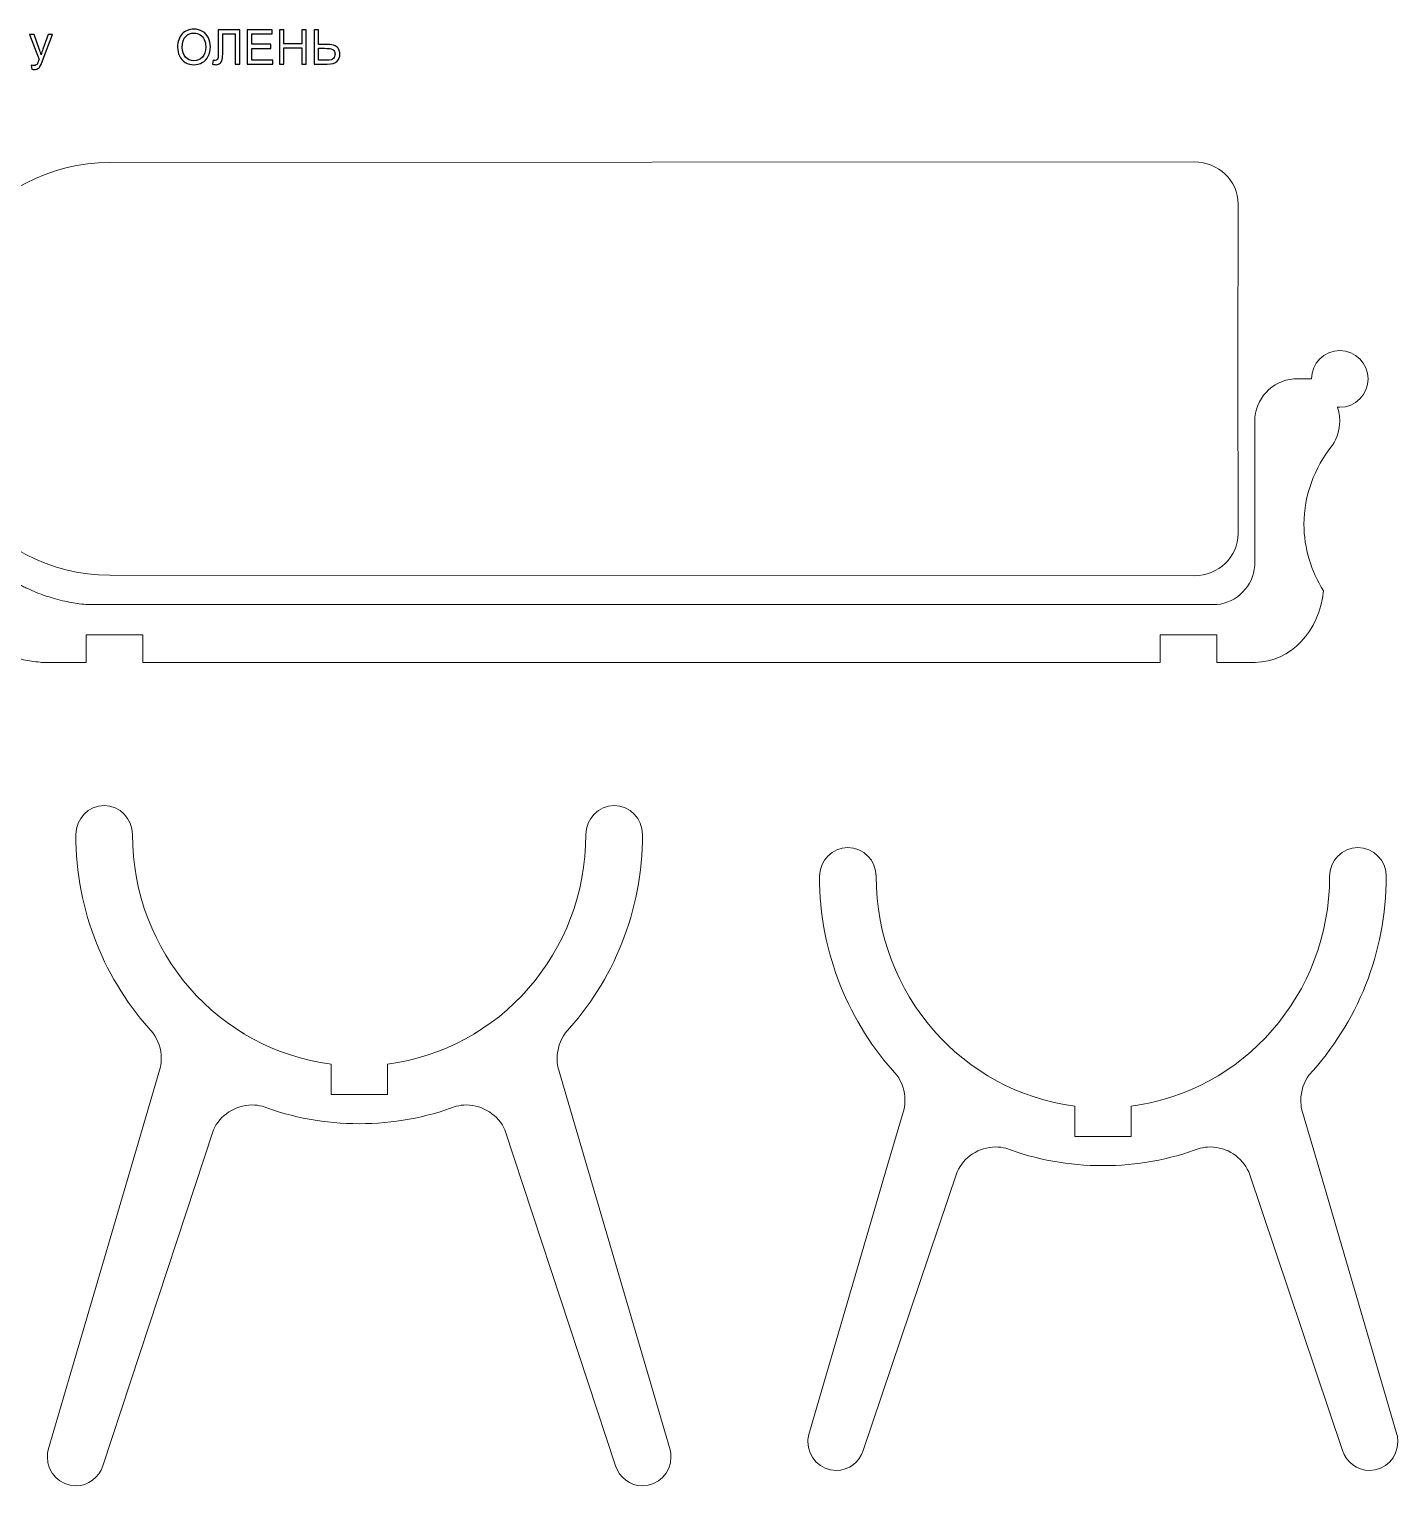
# Model space of a CAD drawing. Header units: centimetres. Extents: x -34 to 236, y -37 to 15.
# Drawn here: x 92.4 to 116.56, y -12.68 to 13.02 of the extents above; entities that cross this region are included whole.
import ezdxf

# ---------------------------------------------------------------- set-up
doc = ezdxf.new("R2010")
doc.units = ezdxf.units.CM
doc.header["$MEASUREMENT"] = 0
doc.layers.add('layer 1', color=7, linetype='Continuous')

msp = doc.modelspace()

# ---------------------------------------------------------------- linework, layer by layer
at = {"layer": 'layer 1', "color": 232}
for points, knots in [([(92.45087, 12.31845), (92.45087, 12.31845), (92.44255, 12.3883), (92.44255, 12.3883), (92.44255, 12.3883), (92.45892, 12.38392), (92.47303, 12.38167), (92.48516, 12.38167), (92.48516, 12.38167), (92.50167, 12.38167), (92.51494, 12.38449), (92.52482, 12.38999), (92.52482, 12.38999), (92.53483, 12.3955), (92.54288, 12.40312), (92.54923, 12.41313), (92.54923, 12.41313), (92.55403, 12.42047), (92.56151, 12.43896), (92.57195, 12.46845), (92.57195, 12.46845), (92.57336, 12.47268), (92.57562, 12.47861), (92.57858, 12.48665), (92.57858, 12.48665), (92.57858, 12.48665), (92.41207, 12.9265), (92.41207, 12.9265), (92.41207, 12.9265), (92.41207, 12.9265), (92.49222, 12.9265), (92.49222, 12.9265), (92.49222, 12.9265), (92.49222, 12.9265), (92.58366, 12.67236), (92.58366, 12.67236), (92.58366, 12.67236), (92.59537, 12.64004), (92.6061, 12.60617), (92.61541, 12.57061), (92.61541, 12.57061), (92.62402, 12.60476), (92.63418, 12.63807), (92.64603, 12.67066), (92.64603, 12.67066), (92.64603, 12.67066), (92.73987, 12.9265), (92.73987, 12.9265), (92.73987, 12.9265), (92.73987, 12.9265), (92.81424, 12.9265), (92.81424, 12.9265), (92.81424, 12.9265), (92.81424, 12.9265), (92.6473, 12.48002), (92.6473, 12.48002), (92.6473, 12.48002), (92.62938, 12.43176), (92.61541, 12.3986), (92.60553, 12.3804), (92.60553, 12.3804), (92.59227, 12.35584), (92.57717, 12.33792), (92.56009, 12.32649), (92.56009, 12.32649), (92.54288, 12.31506), (92.52256, 12.30928), (92.49885, 12.30928), (92.49885, 12.30928), (92.48446, 12.30928), (92.46851, 12.31238), (92.45087, 12.31845)], [0, 0, 0, 0, 0.05555556, 0.05555556, 0.05555556, 0.05555556, 0.11111111, 0.11111111, 0.11111111, 0.11111111, 0.16666667, 0.16666667, 0.16666667, 0.16666667, 0.22222222, 0.22222222, 0.22222222, 0.22222222, 0.27777778, 0.27777778, 0.27777778, 0.27777778, 0.33333333, 0.33333333, 0.33333333, 0.33333333, 0.38888889, 0.38888889, 0.38888889, 0.38888889, 0.44444444, 0.44444444, 0.44444444, 0.44444444, 0.5, 0.5, 0.5, 0.5, 0.55555556, 0.55555556, 0.55555556, 0.55555556, 0.61111111, 0.61111111, 0.61111111, 0.61111111, 0.66666667, 0.66666667, 0.66666667, 0.66666667, 0.72222222, 0.72222222, 0.72222222, 0.72222222, 0.77777778, 0.77777778, 0.77777778, 0.77777778, 0.83333333, 0.83333333, 0.83333333, 0.83333333, 0.88888889, 0.88888889, 0.88888889, 0.88888889, 0.94444444, 0.94444444, 0.94444444, 0.94444444, 1, 1, 1, 1]), ([(95.02266, 12.70099), (95.02266, 12.8016), (95.04961, 12.88034), (95.10366, 12.93721), (95.10366, 12.93721), (95.15771, 12.99407), (95.22742, 13.02258), (95.31293, 13.02258), (95.31293, 13.02258), (95.36881, 13.02258), (95.41933, 13.00917), (95.4642, 12.9825), (95.4642, 12.9825), (95.50907, 12.95569), (95.54336, 12.91844), (95.56693, 12.8706), (95.56693, 12.8706), (95.5905, 12.82291), (95.60221, 12.76858), (95.60221, 12.70804), (95.60221, 12.70804), (95.60221, 12.64652), (95.58993, 12.59148), (95.5651, 12.54308), (95.5651, 12.54308), (95.54026, 12.49454), (95.50512, 12.45785), (95.45969, 12.43287), (95.45969, 12.43287), (95.41411, 12.4079), (95.36514, 12.39548), (95.31251, 12.39548), (95.31251, 12.39548), (95.25536, 12.39548), (95.20441, 12.40917), (95.15954, 12.43682), (95.15954, 12.43682), (95.11453, 12.46434), (95.08052, 12.50202), (95.05738, 12.54971), (95.05738, 12.54971), (95.03423, 12.59727), (95.02266, 12.64779), (95.02266, 12.70099)], [0, 0, 0, 0, 0.09090909, 0.09090909, 0.09090909, 0.09090909, 0.18181818, 0.18181818, 0.18181818, 0.18181818, 0.27272727, 0.27272727, 0.27272727, 0.27272727, 0.36363636, 0.36363636, 0.36363636, 0.36363636, 0.45454545, 0.45454545, 0.45454545, 0.45454545, 0.54545455, 0.54545455, 0.54545455, 0.54545455, 0.63636364, 0.63636364, 0.63636364, 0.63636364, 0.72727273, 0.72727273, 0.72727273, 0.72727273, 0.81818182, 0.81818182, 0.81818182, 0.81818182, 0.90909091, 0.90909091, 0.90909091, 0.90909091, 1, 1, 1, 1]), ([(95.10535, 12.69972), (95.10535, 12.62662), (95.12497, 12.56919), (95.1642, 12.52714), (95.1642, 12.52714), (95.20357, 12.48508), (95.25282, 12.46406), (95.31208, 12.46406), (95.31208, 12.46406), (95.37248, 12.46406), (95.42215, 12.48523), (95.4611, 12.5277), (95.4611, 12.5277), (95.50004, 12.57018), (95.51966, 12.63043), (95.51966, 12.70846), (95.51966, 12.70846), (95.51966, 12.75771), (95.51119, 12.80075), (95.49454, 12.83758), (95.49454, 12.83758), (95.47789, 12.87441), (95.45348, 12.90292), (95.42144, 12.92324), (95.42144, 12.92324), (95.38927, 12.94342), (95.35329, 12.95358), (95.31335, 12.95358), (95.31335, 12.95358), (95.25648, 12.95358), (95.20766, 12.9341), (95.16674, 12.89501), (95.16674, 12.89501), (95.12582, 12.85607), (95.10535, 12.79087), (95.10535, 12.69972)], [0, 0, 0, 0, 0.11111111, 0.11111111, 0.11111111, 0.11111111, 0.22222222, 0.22222222, 0.22222222, 0.22222222, 0.33333333, 0.33333333, 0.33333333, 0.33333333, 0.44444444, 0.44444444, 0.44444444, 0.44444444, 0.55555556, 0.55555556, 0.55555556, 0.55555556, 0.66666667, 0.66666667, 0.66666667, 0.66666667, 0.77777778, 0.77777778, 0.77777778, 0.77777778, 0.88888889, 0.88888889, 0.88888889, 0.88888889, 1, 1, 1, 1]), ([(95.74036, 13.01185), (95.74036, 13.01185), (96.11995, 13.01185), (96.11995, 13.01185), (96.11995, 13.01185), (96.11995, 13.01185), (96.11995, 12.40578), (96.11995, 12.40578), (96.11995, 12.40578), (96.11995, 12.40578), (96.03966, 12.40578), (96.03966, 12.40578), (96.03966, 12.40578), (96.03966, 12.40578), (96.03966, 12.94031), (96.03966, 12.94031), (96.03966, 12.94031), (96.03966, 12.94031), (95.82066, 12.94031), (95.82066, 12.94031), (95.82066, 12.94031), (95.82066, 12.94031), (95.82066, 12.62817), (95.82066, 12.62817), (95.82066, 12.62817), (95.82066, 12.56481), (95.81769, 12.51839), (95.81177, 12.48889), (95.81177, 12.48889), (95.80584, 12.4594), (95.79328, 12.4364), (95.77437, 12.42003), (95.77437, 12.42003), (95.75532, 12.40366), (95.73119, 12.39548), (95.70198, 12.39548), (95.70198, 12.39548), (95.68434, 12.39548), (95.66317, 12.39872), (95.63834, 12.40536), (95.63834, 12.40536), (95.63834, 12.40536), (95.65189, 12.47648), (95.65189, 12.47648), (95.65189, 12.47648), (95.66515, 12.47097), (95.67644, 12.46815), (95.68589, 12.46815), (95.68589, 12.46815), (95.7041, 12.46815), (95.71764, 12.47507), (95.72682, 12.48861), (95.72682, 12.48861), (95.73585, 12.5023), (95.74036, 12.53447), (95.74036, 12.58513), (95.74036, 12.58513), (95.74036, 12.58513), (95.74036, 13.01185), (95.74036, 13.01185)], [0, 0, 0, 0, 0.06666667, 0.06666667, 0.06666667, 0.06666667, 0.13333333, 0.13333333, 0.13333333, 0.13333333, 0.2, 0.2, 0.2, 0.2, 0.26666667, 0.26666667, 0.26666667, 0.26666667, 0.33333333, 0.33333333, 0.33333333, 0.33333333, 0.4, 0.4, 0.4, 0.4, 0.46666667, 0.46666667, 0.46666667, 0.46666667, 0.53333333, 0.53333333, 0.53333333, 0.53333333, 0.6, 0.6, 0.6, 0.6, 0.66666667, 0.66666667, 0.66666667, 0.66666667, 0.73333333, 0.73333333, 0.73333333, 0.73333333, 0.8, 0.8, 0.8, 0.8, 0.86666667, 0.86666667, 0.86666667, 0.86666667, 0.93333333, 0.93333333, 0.93333333, 0.93333333, 1, 1, 1, 1]), ([(96.25359, 12.40578), (96.25359, 12.40578), (96.25359, 13.01185), (96.25359, 13.01185), (96.25359, 13.01185), (96.25359, 13.01185), (96.69174, 13.01185), (96.69174, 13.01185), (96.69174, 13.01185), (96.69174, 13.01185), (96.69174, 12.94031), (96.69174, 12.94031), (96.69174, 12.94031), (96.69174, 12.94031), (96.33374, 12.94031), (96.33374, 12.94031), (96.33374, 12.94031), (96.33374, 12.94031), (96.33374, 12.75475), (96.33374, 12.75475), (96.33374, 12.75475), (96.33374, 12.75475), (96.66902, 12.75475), (96.66902, 12.75475), (96.66902, 12.75475), (96.66902, 12.75475), (96.66902, 12.68363), (96.66902, 12.68363), (96.66902, 12.68363), (96.66902, 12.68363), (96.33374, 12.68363), (96.33374, 12.68363), (96.33374, 12.68363), (96.33374, 12.68363), (96.33374, 12.47732), (96.33374, 12.47732), (96.33374, 12.47732), (96.33374, 12.47732), (96.70585, 12.47732), (96.70585, 12.47732), (96.70585, 12.47732), (96.70585, 12.47732), (96.70585, 12.40578), (96.70585, 12.40578), (96.70585, 12.40578), (96.70585, 12.40578), (96.25359, 12.40578), (96.25359, 12.40578)], [0, 0, 0, 0, 0.08333333, 0.08333333, 0.08333333, 0.08333333, 0.16666667, 0.16666667, 0.16666667, 0.16666667, 0.25, 0.25, 0.25, 0.25, 0.33333333, 0.33333333, 0.33333333, 0.33333333, 0.41666667, 0.41666667, 0.41666667, 0.41666667, 0.5, 0.5, 0.5, 0.5, 0.58333333, 0.58333333, 0.58333333, 0.58333333, 0.66666667, 0.66666667, 0.66666667, 0.66666667, 0.75, 0.75, 0.75, 0.75, 0.83333333, 0.83333333, 0.83333333, 0.83333333, 0.91666667, 0.91666667, 0.91666667, 0.91666667, 1, 1, 1, 1]), ([(96.81902, 12.40578), (96.81902, 12.40578), (96.81902, 13.01185), (96.81902, 13.01185), (96.81902, 13.01185), (96.81902, 13.01185), (96.89932, 13.01185), (96.89932, 13.01185), (96.89932, 13.01185), (96.89932, 13.01185), (96.89932, 12.76293), (96.89932, 12.76293), (96.89932, 12.76293), (96.89932, 12.76293), (97.21428, 12.76293), (97.21428, 12.76293), (97.21428, 12.76293), (97.21428, 12.76293), (97.21428, 13.01185), (97.21428, 13.01185), (97.21428, 13.01185), (97.21428, 13.01185), (97.29457, 13.01185), (97.29457, 13.01185), (97.29457, 13.01185), (97.29457, 13.01185), (97.29457, 12.40578), (97.29457, 12.40578), (97.29457, 12.40578), (97.29457, 12.40578), (97.21428, 12.40578), (97.21428, 12.40578), (97.21428, 12.40578), (97.21428, 12.40578), (97.21428, 12.69139), (97.21428, 12.69139), (97.21428, 12.69139), (97.21428, 12.69139), (96.89932, 12.69139), (96.89932, 12.69139), (96.89932, 12.69139), (96.89932, 12.69139), (96.89932, 12.40578), (96.89932, 12.40578), (96.89932, 12.40578), (96.89932, 12.40578), (96.81902, 12.40578), (96.81902, 12.40578)], [0, 0, 0, 0, 0.08333333, 0.08333333, 0.08333333, 0.08333333, 0.16666667, 0.16666667, 0.16666667, 0.16666667, 0.25, 0.25, 0.25, 0.25, 0.33333333, 0.33333333, 0.33333333, 0.33333333, 0.41666667, 0.41666667, 0.41666667, 0.41666667, 0.5, 0.5, 0.5, 0.5, 0.58333333, 0.58333333, 0.58333333, 0.58333333, 0.66666667, 0.66666667, 0.66666667, 0.66666667, 0.75, 0.75, 0.75, 0.75, 0.83333333, 0.83333333, 0.83333333, 0.83333333, 0.91666667, 0.91666667, 0.91666667, 0.91666667, 1, 1, 1, 1]), ([(97.43089, 13.01185), (97.43089, 13.01185), (97.51118, 13.01185), (97.51118, 13.01185), (97.51118, 13.01185), (97.51118, 13.01185), (97.51118, 12.75306), (97.51118, 12.75306), (97.51118, 12.75306), (97.51118, 12.75306), (97.65582, 12.75306), (97.65582, 12.75306), (97.65582, 12.75306), (97.72341, 12.75306), (97.77224, 12.74515), (97.80258, 12.72949), (97.80258, 12.72949), (97.83291, 12.71383), (97.85465, 12.69238), (97.86791, 12.66543), (97.86791, 12.66543), (97.88117, 12.63833), (97.88781, 12.61053), (97.88781, 12.58189), (97.88781, 12.58189), (97.88781, 12.53504), (97.87172, 12.49397), (97.83983, 12.4587), (97.83983, 12.4587), (97.8078, 12.42342), (97.74825, 12.40578), (97.66118, 12.40578), (97.66118, 12.40578), (97.66118, 12.40578), (97.43089, 12.40578), (97.43089, 12.40578), (97.43089, 12.40578), (97.43089, 12.40578), (97.43089, 13.01185), (97.43089, 13.01185)], [0, 0, 0, 0, 0.1, 0.1, 0.1, 0.1, 0.2, 0.2, 0.2, 0.2, 0.3, 0.3, 0.3, 0.3, 0.4, 0.4, 0.4, 0.4, 0.5, 0.5, 0.5, 0.5, 0.6, 0.6, 0.6, 0.6, 0.7, 0.7, 0.7, 0.7, 0.8, 0.8, 0.8, 0.8, 0.9, 0.9, 0.9, 0.9, 1, 1, 1, 1]), ([(97.51118, 12.47394), (97.51118, 12.47394), (97.65794, 12.47394), (97.65794, 12.47394), (97.65794, 12.47394), (97.71748, 12.47394), (97.75629, 12.48452), (97.77435, 12.50569), (97.77435, 12.50569), (97.79227, 12.52671), (97.80131, 12.55211), (97.80131, 12.58189), (97.80131, 12.58189), (97.80131, 12.60616), (97.79481, 12.62676), (97.78169, 12.64369), (97.78169, 12.64369), (97.76857, 12.66063), (97.75121, 12.67163), (97.72948, 12.67657), (97.72948, 12.67657), (97.70761, 12.68151), (97.67078, 12.68405), (97.61857, 12.68405), (97.61857, 12.68405), (97.61857, 12.68405), (97.51118, 12.68405), (97.51118, 12.68405), (97.51118, 12.68405), (97.51118, 12.68405), (97.51118, 12.47394), (97.51118, 12.47394)], [0, 0, 0, 0, 0.125, 0.125, 0.125, 0.125, 0.25, 0.25, 0.25, 0.25, 0.375, 0.375, 0.375, 0.375, 0.5, 0.5, 0.5, 0.5, 0.625, 0.625, 0.625, 0.625, 0.75, 0.75, 0.75, 0.75, 0.875, 0.875, 0.875, 0.875, 1, 1, 1, 1])]:
    msp.add_open_spline(points, degree=3, knots=knots, dxfattribs=at)
at = {"layer": 'layer 1', "color": 235, "lineweight": 5}
msp.add_open_spline([(113.73474, 7.02986), (113.73474, 7.02986), (113.73752, 9.93575), (113.73752, 9.93575), (113.73752, 9.93575), (113.73715, 10.34728), (113.39018, 10.67986), (112.96237, 10.67986), (112.96237, 10.67986), (112.96237, 10.67986), (93.83069, 10.669), (93.83069, 10.669), (93.83069, 10.669), (92.75462, 10.669), (91.80614, 10.14283), (91.25036, 9.34398), (91.25036, 9.34398), (91.25028, 9.34386), (91.2502, 9.34375), (91.25012, 9.34363), (91.25012, 9.34363), (90.75245, 8.78184), (90.01048, 8.42553), (89.18195, 8.42553), (89.18195, 8.42553), (89.18195, 8.42553), (82.03783, 8.41974), (82.03783, 8.41974), (82.03783, 8.41974), (82.03783, 8.41974), (82.03783, 7.02986), (82.03783, 7.02986), (82.03783, 7.02986), (82.03783, 7.02986), (82.03783, 5.63998), (82.03783, 5.63998), (82.03783, 5.63998), (82.03783, 5.63998), (89.18195, 5.63418), (89.18195, 5.63418), (89.18195, 5.63418), (90.01047, 5.63418), (90.75242, 5.27787), (91.25008, 4.71613), (91.25008, 4.71613), (91.25018, 4.71599), (91.25027, 4.71586), (91.25036, 4.71573), (91.25036, 4.71573), (91.80614, 3.91688), (92.75462, 3.39071), (93.83069, 3.39071), (93.83069, 3.39071), (93.83069, 3.39071), (112.96237, 3.37986), (112.96237, 3.37986), (112.96237, 3.37986), (113.39018, 3.37986), (113.73715, 3.71243), (113.73752, 4.12397), (113.73752, 4.12397), (113.73752, 4.12397), (113.73474, 7.02986), (113.73474, 7.02986)], degree=3, knots=[0, 0, 0, 0, 0.0625, 0.0625, 0.0625, 0.0625, 0.125, 0.125, 0.125, 0.125, 0.1875, 0.1875, 0.1875, 0.1875, 0.25, 0.25, 0.25, 0.25, 0.3125, 0.3125, 0.3125, 0.3125, 0.375, 0.375, 0.375, 0.375, 0.4375, 0.4375, 0.4375, 0.4375, 0.5, 0.5, 0.5, 0.5, 0.5625, 0.5625, 0.5625, 0.5625, 0.625, 0.625, 0.625, 0.625, 0.6875, 0.6875, 0.6875, 0.6875, 0.75, 0.75, 0.75, 0.75, 0.8125, 0.8125, 0.8125, 0.8125, 0.875, 0.875, 0.875, 0.875, 0.9375, 0.9375, 0.9375, 0.9375, 1, 1, 1, 1], dxfattribs=at)
at = {"layer": 'layer 1', "color": 250, "lineweight": 5}
for points, knots in [([(82.79001, 5.10347), (82.79001, 5.10347), (88.95207, 5.10347), (88.95207, 5.10347), (88.95207, 5.10347), (88.99064, 5.1016), (89.02922, 5.09975), (89.06918, 5.09844), (89.06918, 5.09844), (89.10914, 5.09712), (89.15049, 5.09634), (89.19239, 5.09461), (89.19239, 5.09461), (89.2343, 5.09289), (89.27676, 5.09023), (89.32303, 5.0861), (89.32303, 5.0861), (89.36931, 5.08195), (89.4194, 5.07632), (89.46167, 5.0708), (89.46167, 5.0708), (89.50395, 5.06525), (89.53842, 5.0598), (89.57168, 5.05394), (89.57168, 5.05394), (89.60494, 5.04807), (89.63699, 5.04179), (89.67561, 5.03324), (89.67561, 5.03324), (89.71424, 5.02467), (89.75943, 5.0138), (89.80674, 5.00104), (89.80674, 5.00104), (89.85406, 4.98827), (89.90349, 4.97362), (89.94985, 4.95857), (89.94985, 4.95857), (89.99622, 4.94356), (90.03952, 4.92816), (90.08191, 4.91194), (90.08191, 4.91194), (90.1243, 4.89572), (90.16578, 4.87862), (90.20713, 4.86037), (90.20713, 4.86037), (90.24849, 4.84215), (90.28971, 4.82274), (90.33205, 4.8014), (90.33205, 4.8014), (90.37439, 4.78005), (90.41786, 4.75679), (90.4578, 4.73419), (90.4578, 4.73419), (90.49775, 4.71158), (90.53419, 4.68963), (90.56874, 4.6678), (90.56874, 4.6678), (90.6033, 4.64597), (90.63598, 4.62421), (90.67058, 4.59995), (90.67058, 4.59995), (90.70519, 4.57565), (90.74171, 4.54884), (90.77891, 4.51994), (90.77891, 4.51994), (90.81611, 4.49103), (90.85397, 4.46002), (90.88769, 4.43116), (90.88769, 4.43116), (90.92141, 4.40231), (90.95099, 4.37557), (90.97803, 4.35013), (90.97803, 4.35013), (91.00508, 4.32472), (91.0296, 4.30063), (91.05533, 4.27419), (91.05533, 4.27419), (91.08106, 4.24774), (91.10799, 4.21899), (91.14053, 4.1792), (91.14053, 4.1792), (91.17307, 4.13941), (91.21121, 4.0886), (91.24253, 4.04822), (91.24253, 4.04822), (91.27386, 4.00784), (91.29838, 3.97793), (91.3245, 3.94735), (91.3245, 3.94735), (91.35063, 3.91675), (91.37837, 3.88554), (91.40339, 3.85826), (91.40339, 3.85826), (91.42841, 3.83098), (91.45072, 3.80764), (91.47637, 3.78183), (91.47637, 3.78183), (91.50203, 3.75605), (91.53105, 3.7278), (91.57626, 3.68712), (91.57626, 3.68712), (91.62147, 3.64647), (91.68289, 3.59339), (91.73221, 3.55268), (91.73221, 3.55268), (91.78154, 3.51198), (91.81879, 3.48363), (91.86375, 3.45157), (91.86375, 3.45157), (91.90872, 3.41948), (91.96142, 3.38365), (92.01466, 3.34975), (92.01466, 3.34975), (92.0679, 3.31586), (92.1217, 3.28387), (92.168, 3.25767), (92.168, 3.25767), (92.2143, 3.23143), (92.25311, 3.21097), (92.30556, 3.18559), (92.30556, 3.18559), (92.35802, 3.16019), (92.42411, 3.12992), (92.48556, 3.10389), (92.48556, 3.10389), (92.54702, 3.07785), (92.60384, 3.05605), (92.65252, 3.03852), (92.65252, 3.03852), (92.7012, 3.02098), (92.74175, 3.00767), (92.79122, 2.993), (92.79122, 2.993), (92.84069, 2.97833), (92.89908, 2.96228), (92.9543, 2.94859), (92.9543, 2.94859), (93.00952, 2.9349), (93.06158, 2.92355), (93.10993, 2.9141), (93.10993, 2.9141), (93.15828, 2.90462), (93.20294, 2.89704), (93.25181, 2.88998), (93.25181, 2.88998), (93.30069, 2.88291), (93.3538, 2.87638), (93.4069, 2.86985), (93.4069, 2.86985), (93.4069, 2.86985), (113.3621, 2.86985), (113.3621, 2.86985), (113.3621, 2.86985), (113.72011, 2.90715), (114.00326, 3.1963), (114.03122, 3.55699), (114.03122, 3.55699), (114.03122, 3.55699), (114.03122, 6.06861), (114.03122, 6.06861), (114.03122, 6.06861), (114.03069, 6.08027), (114.03041, 6.09197), (114.03041, 6.10376), (114.03041, 6.10376), (114.03041, 6.49824), (114.33497, 6.8216), (114.72175, 6.85152), (114.72175, 6.85152), (114.72175, 6.85152), (115.03122, 6.85152), (115.03122, 6.85152), (115.03122, 6.85152), (115.03122, 7.12767), (115.25508, 7.3515), (115.53122, 7.3515), (115.53122, 7.3515), (115.80736, 7.3515), (116.03122, 7.12767), (116.03122, 6.85152), (116.03122, 6.85152), (116.03122, 6.57535), (115.80736, 6.35152), (115.53122, 6.35152), (115.53122, 6.35152), (115.51662, 6.35152), (115.50215, 6.35213), (115.48787, 6.35336), (115.48787, 6.35336), (115.51541, 6.27527), (115.53041, 6.19127), (115.53041, 6.10376), (115.53041, 6.10376), (115.53041, 5.94802), (115.48292, 5.80333), (115.40165, 5.68346), (115.40165, 5.68346), (115.40165, 5.68346), (115.3959, 5.67619), (115.3959, 5.67619), (115.3959, 5.67619), (115.08234, 5.27838), (114.89955, 4.80049), (114.89955, 4.28645), (114.89955, 4.28645), (114.89955, 3.86268), (115.0238, 3.46346), (115.24314, 3.11342), (115.24314, 3.11342), (115.17869, 2.40381), (114.66277, 1.85087), (114.0359, 1.85087), (114.0359, 1.85087), (114.0359, 1.85087), (114.03122, 1.85088), (114.03122, 1.85088), (114.03122, 1.85088), (114.03122, 1.85088), (113.36184, 1.85088), (113.36184, 1.85088), (113.36184, 1.85088), (113.36184, 1.85088), (113.36184, 2.33826), (113.36184, 2.33826), (113.36184, 2.33826), (113.36184, 2.33826), (112.36137, 2.33826), (112.36137, 2.33826), (112.36137, 2.33826), (112.36137, 2.33826), (112.36163, 1.85088), (112.36163, 1.85088), (112.36163, 1.85088), (112.36163, 1.85088), (94.41094, 1.85088), (94.41094, 1.85088), (94.41094, 1.85088), (94.41094, 1.85088), (94.41123, 2.33826), (94.41123, 2.33826), (94.41123, 2.33826), (94.41123, 2.33826), (93.40746, 2.33826), (93.40746, 2.33826), (93.40746, 2.33826), (93.40746, 2.33826), (93.40746, 1.85088), (93.40746, 1.85088), (93.40746, 1.85088), (93.40746, 1.85088), (92.61754, 1.85088), (92.61754, 1.85088), (92.61754, 1.85088), (92.61754, 1.85088), (92.60079, 1.85294), (92.60079, 1.85294), (92.60079, 1.85294), (92.54769, 1.85947), (92.49458, 1.866), (92.4457, 1.87306), (92.4457, 1.87306), (92.39683, 1.8801), (92.35217, 1.88771), (92.30382, 1.89716), (92.30382, 1.89716), (92.25547, 1.90664), (92.20341, 1.91796), (92.14819, 1.93168), (92.14819, 1.93168), (92.09297, 1.94535), (92.03458, 1.96141), (91.98511, 1.97607), (91.98511, 1.97607), (91.93564, 1.99076), (91.89509, 2.00407), (91.84641, 2.02161), (91.84641, 2.02161), (91.79773, 2.03914), (91.74091, 2.06092), (91.67945, 2.08698), (91.67945, 2.08698), (91.618, 2.11299), (91.55191, 2.14328), (91.49945, 2.16867), (91.49945, 2.16867), (91.447, 2.19403), (91.40819, 2.21452), (91.36189, 2.24075), (91.36189, 2.24075), (91.31559, 2.26696), (91.26179, 2.29894), (91.20855, 2.33282), (91.20855, 2.33282), (91.15531, 2.36674), (91.10261, 2.40255), (91.05764, 2.43465), (91.05764, 2.43465), (91.01268, 2.46671), (90.97543, 2.49507), (90.9261, 2.53577), (90.9261, 2.53577), (90.87678, 2.57647), (90.81536, 2.62954), (90.77015, 2.67021), (90.77015, 2.67021), (90.72494, 2.71086), (90.69592, 2.73911), (90.67026, 2.76492), (90.67026, 2.76492), (90.64461, 2.79072), (90.6223, 2.81404), (90.59728, 2.84134), (90.59728, 2.84134), (90.57226, 2.86862), (90.54452, 2.89984), (90.51839, 2.93043), (90.51839, 2.93043), (90.49227, 2.96099), (90.46775, 2.99092), (90.43642, 3.03131), (90.43642, 3.03131), (90.4051, 3.07166), (90.36696, 3.12248), (90.33442, 3.16226), (90.33442, 3.16226), (90.30188, 3.20205), (90.27495, 3.23083), (90.24922, 3.25726), (90.24922, 3.25726), (90.22349, 3.28369), (90.19897, 3.30781), (90.17192, 3.33322), (90.17192, 3.33322), (90.14488, 3.35864), (90.1153, 3.3854), (90.08158, 3.41425), (90.08158, 3.41425), (90.04786, 3.4431), (90.01, 3.47411), (89.9728, 3.50302), (89.9728, 3.50302), (89.9356, 3.53192), (89.89908, 3.55873), (89.86447, 3.58303), (89.86447, 3.58303), (89.82987, 3.60729), (89.79719, 3.62905), (89.76263, 3.65089), (89.76263, 3.65089), (89.72808, 3.67272), (89.69164, 3.69466), (89.65169, 3.71725), (89.65169, 3.71725), (89.61175, 3.73986), (89.56828, 3.76314), (89.52594, 3.78449), (89.52594, 3.78449), (89.4836, 3.80583), (89.44238, 3.82523), (89.40102, 3.84345), (89.40102, 3.84345), (89.35967, 3.86171), (89.31819, 3.87878), (89.2758, 3.89503), (89.2758, 3.89503), (89.23341, 3.91125), (89.19011, 3.92662), (89.14374, 3.94166), (89.14374, 3.94166), (89.09738, 3.95669), (89.04795, 3.97136), (89.00063, 3.98412), (89.00063, 3.98412), (88.95332, 3.99688), (88.90813, 4.00776), (88.8695, 4.0163), (88.8695, 4.0163), (88.83088, 4.02488), (88.79883, 4.03115), (88.76557, 4.03702), (88.76557, 4.03702), (88.73231, 4.04288), (88.69784, 4.04834), (88.65556, 4.05386), (88.65556, 4.05386), (88.61329, 4.05941), (88.5632, 4.06504), (88.51692, 4.06916), (88.51692, 4.06916), (88.47065, 4.07332), (88.42819, 4.07598), (88.38628, 4.07768), (88.38628, 4.07768), (88.34438, 4.07942), (88.30303, 4.0802), (88.26307, 4.0815), (88.26307, 4.0815), (88.22311, 4.08282), (88.18453, 4.08469), (88.14596, 4.08655), (88.14596, 4.08655), (88.14596, 4.08655), (85.37623, 4.08655), (85.37623, 4.08655), (85.37623, 4.08655), (84.8342, 4.08655), (84.31234, 3.99733), (83.82363, 3.83239), (83.82363, 3.83239), (83.36121, 3.61291), (82.84053, 3.48955), (82.28989, 3.48955), (82.28989, 3.48955), (81.76553, 3.48955), (81.26835, 3.60142), (80.82276, 3.80161), (80.82276, 3.80161), (80.55028, 3.88622), (80.26797, 3.96682), (79.98752, 4.03323), (79.98752, 4.03323), (79.67475, 4.1073), (79.36427, 4.16372), (79.06314, 4.20957), (79.06314, 4.20957), (78.76197, 4.25541), (78.47003, 4.29068), (78.20362, 4.32122), (78.20362, 4.32122), (77.9372, 4.35181), (77.69629, 4.37764), (77.44841, 4.43878), (77.44841, 4.43878), (77.20053, 4.49992), (76.94565, 4.59632), (76.73254, 4.69155), (76.73254, 4.69155), (76.51941, 4.78676), (76.34797, 4.88079), (76.20205, 4.99244), (76.20205, 4.99244), (76.05608, 5.10414), (75.93559, 5.23345), (75.8383, 5.36159), (75.8383, 5.36159), (75.741, 5.48973), (75.6669, 5.61668), (75.61827, 5.72952), (75.61827, 5.72952), (75.5696, 5.84237), (75.5464, 5.94113), (75.54178, 6.04691), (75.54178, 6.04691), (75.53715, 6.15273), (75.55102, 6.26557), (75.56494, 6.37843), (75.56494, 6.37843), (75.56494, 6.37843), (75.56514, 6.38006), (75.56514, 6.38006), (75.56514, 6.38006), (75.56514, 6.38006), (75.56601, 6.38121), (75.56601, 6.38121), (75.56601, 6.38121), (75.61249, 6.44271), (75.65897, 6.50416), (75.71939, 6.55307), (75.71939, 6.55307), (75.77984, 6.60199), (75.85423, 6.6383), (75.96582, 6.68582), (75.96582, 6.68582), (76.07743, 6.73331), (76.22617, 6.79203), (76.39124, 6.84092), (76.39124, 6.84092), (76.55631, 6.88981), (76.73763, 6.92895), (76.91433, 6.97225), (76.91433, 6.97225), (77.09101, 7.01555), (77.26304, 7.06305), (77.46066, 7.11334), (77.46066, 7.11334), (77.65826, 7.16366), (77.88141, 7.21675), (78.09763, 7.2782), (78.09763, 7.2782), (78.31383, 7.3397), (78.52305, 7.40955), (78.68581, 7.47243), (78.68581, 7.47243), (78.8485, 7.53529), (78.96475, 7.59121), (79.08798, 7.66803), (79.08798, 7.66803), (79.21119, 7.74489), (79.34133, 7.84268), (79.47615, 7.94467), (79.47615, 7.94467), (79.61099, 8.04666), (79.7505, 8.15287), (79.89466, 8.22689), (79.89466, 8.22689), (80.03877, 8.30097), (80.18756, 8.34288), (80.34568, 8.37081), (80.34568, 8.37081), (80.50375, 8.39876), (80.6711, 8.41274), (80.87336, 8.42112), (80.87336, 8.42112), (81.07559, 8.42949), (81.31273, 8.43231), (81.43129, 8.4337), (81.43129, 8.4337), (81.4987, 8.4345), (81.52779, 8.43481), (81.53991, 8.41312), (81.53991, 8.41312), (81.53991, 8.41312), (81.53991, 5.10347), (81.53991, 5.10347), (81.53991, 5.10347), (81.53991, 5.10347), (81.7894, 5.10347), (81.7894, 5.10347), (81.7894, 5.10347), (81.7894, 5.10347), (81.7894, 4.50124), (81.7894, 4.50124), (81.7894, 4.50124), (81.7894, 4.50124), (82.79001, 4.50124), (82.79001, 4.50124), (82.79001, 4.50124), (82.79001, 4.50124), (82.79001, 4.60346), (82.79001, 4.60346), (82.79001, 4.60346), (82.79001, 4.60346), (82.78956, 5.10347), (82.78956, 5.10347), (82.78956, 5.10347), (82.78956, 5.10347), (82.79001, 5.10347), (82.79001, 5.10347)], [0, 0, 0, 0, 0.00729927, 0.00729927, 0.00729927, 0.00729927, 0.01459854, 0.01459854, 0.01459854, 0.01459854, 0.02189781, 0.02189781, 0.02189781, 0.02189781, 0.02919708, 0.02919708, 0.02919708, 0.02919708, 0.03649635, 0.03649635, 0.03649635, 0.03649635, 0.04379562, 0.04379562, 0.04379562, 0.04379562, 0.05109489, 0.05109489, 0.05109489, 0.05109489, 0.05839416, 0.05839416, 0.05839416, 0.05839416, 0.06569343, 0.06569343, 0.06569343, 0.06569343, 0.0729927, 0.0729927, 0.0729927, 0.0729927, 0.08029197, 0.08029197, 0.08029197, 0.08029197, 0.08759124, 0.08759124, 0.08759124, 0.08759124, 0.09489051, 0.09489051, 0.09489051, 0.09489051, 0.10218978, 0.10218978, 0.10218978, 0.10218978, 0.10948905, 0.10948905, 0.10948905, 0.10948905, 0.11678832, 0.11678832, 0.11678832, 0.11678832, 0.12408759, 0.12408759, 0.12408759, 0.12408759, 0.13138686, 0.13138686, 0.13138686, 0.13138686, 0.13868613, 0.13868613, 0.13868613, 0.13868613, 0.1459854, 0.1459854, 0.1459854, 0.1459854, 0.15328467, 0.15328467, 0.15328467, 0.15328467, 0.16058394, 0.16058394, 0.16058394, 0.16058394, 0.16788321, 0.16788321, 0.16788321, 0.16788321, 0.17518248, 0.17518248, 0.17518248, 0.17518248, 0.18248175, 0.18248175, 0.18248175, 0.18248175, 0.18978102, 0.18978102, 0.18978102, 0.18978102, 0.19708029, 0.19708029, 0.19708029, 0.19708029, 0.20437956, 0.20437956, 0.20437956, 0.20437956, 0.21167883, 0.21167883, 0.21167883, 0.21167883, 0.2189781, 0.2189781, 0.2189781, 0.2189781, 0.22627737, 0.22627737, 0.22627737, 0.22627737, 0.23357664, 0.23357664, 0.23357664, 0.23357664, 0.24087591, 0.24087591, 0.24087591, 0.24087591, 0.24817518, 0.24817518, 0.24817518, 0.24817518, 0.25547445, 0.25547445, 0.25547445, 0.25547445, 0.26277372, 0.26277372, 0.26277372, 0.26277372, 0.27007299, 0.27007299, 0.27007299, 0.27007299, 0.27737226, 0.27737226, 0.27737226, 0.27737226, 0.28467153, 0.28467153, 0.28467153, 0.28467153, 0.2919708, 0.2919708, 0.2919708, 0.2919708, 0.29927007, 0.29927007, 0.29927007, 0.29927007, 0.30656934, 0.30656934, 0.30656934, 0.30656934, 0.31386861, 0.31386861, 0.31386861, 0.31386861, 0.32116788, 0.32116788, 0.32116788, 0.32116788, 0.32846715, 0.32846715, 0.32846715, 0.32846715, 0.33576642, 0.33576642, 0.33576642, 0.33576642, 0.34306569, 0.34306569, 0.34306569, 0.34306569, 0.35036496, 0.35036496, 0.35036496, 0.35036496, 0.35766423, 0.35766423, 0.35766423, 0.35766423, 0.3649635, 0.3649635, 0.3649635, 0.3649635, 0.37226277, 0.37226277, 0.37226277, 0.37226277, 0.37956204, 0.37956204, 0.37956204, 0.37956204, 0.38686131, 0.38686131, 0.38686131, 0.38686131, 0.39416058, 0.39416058, 0.39416058, 0.39416058, 0.40145985, 0.40145985, 0.40145985, 0.40145985, 0.40875912, 0.40875912, 0.40875912, 0.40875912, 0.41605839, 0.41605839, 0.41605839, 0.41605839, 0.42335766, 0.42335766, 0.42335766, 0.42335766, 0.43065693, 0.43065693, 0.43065693, 0.43065693, 0.4379562, 0.4379562, 0.4379562, 0.4379562, 0.44525547, 0.44525547, 0.44525547, 0.44525547, 0.45255474, 0.45255474, 0.45255474, 0.45255474, 0.45985401, 0.45985401, 0.45985401, 0.45985401, 0.46715328, 0.46715328, 0.46715328, 0.46715328, 0.47445255, 0.47445255, 0.47445255, 0.47445255, 0.48175182, 0.48175182, 0.48175182, 0.48175182, 0.48905109, 0.48905109, 0.48905109, 0.48905109, 0.49635036, 0.49635036, 0.49635036, 0.49635036, 0.50364964, 0.50364964, 0.50364964, 0.50364964, 0.51094891, 0.51094891, 0.51094891, 0.51094891, 0.51824818, 0.51824818, 0.51824818, 0.51824818, 0.52554745, 0.52554745, 0.52554745, 0.52554745, 0.53284672, 0.53284672, 0.53284672, 0.53284672, 0.54014599, 0.54014599, 0.54014599, 0.54014599, 0.54744526, 0.54744526, 0.54744526, 0.54744526, 0.55474453, 0.55474453, 0.55474453, 0.55474453, 0.5620438, 0.5620438, 0.5620438, 0.5620438, 0.56934307, 0.56934307, 0.56934307, 0.56934307, 0.57664234, 0.57664234, 0.57664234, 0.57664234, 0.58394161, 0.58394161, 0.58394161, 0.58394161, 0.59124088, 0.59124088, 0.59124088, 0.59124088, 0.59854015, 0.59854015, 0.59854015, 0.59854015, 0.60583942, 0.60583942, 0.60583942, 0.60583942, 0.61313869, 0.61313869, 0.61313869, 0.61313869, 0.62043796, 0.62043796, 0.62043796, 0.62043796, 0.62773723, 0.62773723, 0.62773723, 0.62773723, 0.6350365, 0.6350365, 0.6350365, 0.6350365, 0.64233577, 0.64233577, 0.64233577, 0.64233577, 0.64963504, 0.64963504, 0.64963504, 0.64963504, 0.65693431, 0.65693431, 0.65693431, 0.65693431, 0.66423358, 0.66423358, 0.66423358, 0.66423358, 0.67153285, 0.67153285, 0.67153285, 0.67153285, 0.67883212, 0.67883212, 0.67883212, 0.67883212, 0.68613139, 0.68613139, 0.68613139, 0.68613139, 0.69343066, 0.69343066, 0.69343066, 0.69343066, 0.70072993, 0.70072993, 0.70072993, 0.70072993, 0.7080292, 0.7080292, 0.7080292, 0.7080292, 0.71532847, 0.71532847, 0.71532847, 0.71532847, 0.72262774, 0.72262774, 0.72262774, 0.72262774, 0.72992701, 0.72992701, 0.72992701, 0.72992701, 0.73722628, 0.73722628, 0.73722628, 0.73722628, 0.74452555, 0.74452555, 0.74452555, 0.74452555, 0.75182482, 0.75182482, 0.75182482, 0.75182482, 0.75912409, 0.75912409, 0.75912409, 0.75912409, 0.76642336, 0.76642336, 0.76642336, 0.76642336, 0.77372263, 0.77372263, 0.77372263, 0.77372263, 0.7810219, 0.7810219, 0.7810219, 0.7810219, 0.78832117, 0.78832117, 0.78832117, 0.78832117, 0.79562044, 0.79562044, 0.79562044, 0.79562044, 0.80291971, 0.80291971, 0.80291971, 0.80291971, 0.81021898, 0.81021898, 0.81021898, 0.81021898, 0.81751825, 0.81751825, 0.81751825, 0.81751825, 0.82481752, 0.82481752, 0.82481752, 0.82481752, 0.83211679, 0.83211679, 0.83211679, 0.83211679, 0.83941606, 0.83941606, 0.83941606, 0.83941606, 0.84671533, 0.84671533, 0.84671533, 0.84671533, 0.8540146, 0.8540146, 0.8540146, 0.8540146, 0.86131387, 0.86131387, 0.86131387, 0.86131387, 0.86861314, 0.86861314, 0.86861314, 0.86861314, 0.87591241, 0.87591241, 0.87591241, 0.87591241, 0.88321168, 0.88321168, 0.88321168, 0.88321168, 0.89051095, 0.89051095, 0.89051095, 0.89051095, 0.89781022, 0.89781022, 0.89781022, 0.89781022, 0.90510949, 0.90510949, 0.90510949, 0.90510949, 0.91240876, 0.91240876, 0.91240876, 0.91240876, 0.91970803, 0.91970803, 0.91970803, 0.91970803, 0.9270073, 0.9270073, 0.9270073, 0.9270073, 0.93430657, 0.93430657, 0.93430657, 0.93430657, 0.94160584, 0.94160584, 0.94160584, 0.94160584, 0.94890511, 0.94890511, 0.94890511, 0.94890511, 0.95620438, 0.95620438, 0.95620438, 0.95620438, 0.96350365, 0.96350365, 0.96350365, 0.96350365, 0.97080292, 0.97080292, 0.97080292, 0.97080292, 0.97810219, 0.97810219, 0.97810219, 0.97810219, 0.98540146, 0.98540146, 0.98540146, 0.98540146, 0.99270073, 0.99270073, 0.99270073, 0.99270073, 1, 1, 1, 1]), ([(92.7422, -12.04105), (92.7422, -12.04105), (93.14192, -10.6763), (93.14192, -10.6763), (93.14192, -10.6763), (93.14192, -10.6763), (94.42714, -6.2882), (94.42714, -6.2882), (94.42714, -6.2882), (94.42714, -6.2882), (94.72143, -5.28339), (94.72143, -5.28339), (94.72143, -5.28339), (94.73031, -5.23633), (94.73496, -5.1877), (94.73496, -5.13795), (94.73496, -5.13795), (94.73496, -4.97037), (94.68214, -4.81532), (94.59258, -4.68927), (94.59258, -4.68927), (93.74655, -3.77548), (93.22783, -2.54279), (93.22783, -1.18649), (93.22783, -1.18649), (93.22783, -0.90473), (93.45169, -0.67631), (93.72783, -0.67631), (93.72783, -0.67631), (94.00397, -0.67631), (94.22783, -0.90473), (94.22783, -1.18649), (94.22783, -1.18649), (94.22783, -3.26887), (95.75628, -4.98704), (97.73094, -5.23666), (97.73094, -5.23666), (97.73094, -5.23666), (97.73094, -5.77238), (97.73094, -5.77238), (97.73094, -5.77238), (97.73094, -5.77238), (98.22783, -5.77238), (98.22783, -5.77238), (98.22783, -5.77238), (98.22783, -5.77238), (98.72472, -5.77238), (98.72472, -5.77238), (98.72472, -5.77238), (98.72472, -5.77238), (98.72472, -5.23666), (98.72472, -5.23666), (98.72472, -5.23666), (100.69938, -4.98704), (102.22783, -3.26887), (102.22783, -1.18649), (102.22783, -1.18649), (102.22783, -0.90473), (102.45169, -0.67631), (102.72783, -0.67631), (102.72783, -0.67631), (103.00397, -0.67631), (103.22783, -0.90473), (103.22783, -1.18649), (103.22783, -1.18649), (103.22783, -2.54279), (102.70911, -3.77548), (101.86308, -4.68927), (101.86308, -4.68927), (101.77352, -4.81532), (101.7207, -4.97037), (101.7207, -5.13795), (101.7207, -5.13795), (101.7207, -5.1877), (101.72535, -5.23633), (101.73423, -5.28339), (101.73423, -5.28339), (101.73423, -5.28339), (102.02852, -6.2882), (102.02852, -6.2882), (102.02852, -6.2882), (102.02852, -6.2882), (103.31374, -10.6763), (103.31374, -10.6763), (103.31374, -10.6763), (103.31374, -10.6763), (103.71346, -12.04105), (103.71346, -12.04105), (103.71346, -12.04105), (103.72367, -12.08167), (103.7291, -12.12425), (103.7291, -12.16812), (103.7291, -12.16812), (103.7291, -12.44988), (103.50524, -12.6783), (103.2291, -12.6783), (103.2291, -12.6783), (103.00664, -12.6783), (102.81811, -12.53006), (102.75322, -12.32512), (102.75322, -12.32512), (102.75322, -12.32512), (100.79989, -6.39876), (100.79989, -6.39876), (100.79989, -6.39876), (100.68011, -6.13871), (100.42102, -5.95865), (100.12074, -5.95865), (100.12074, -5.95865), (100.05907, -5.95865), (99.99913, -5.96624), (99.94178, -5.98056), (99.94178, -5.98056), (99.40719, -6.17959), (98.82994, -6.2882), (98.22783, -6.2882), (98.22783, -6.2882), (97.62572, -6.2882), (97.04847, -6.17959), (96.51388, -5.98056), (96.51388, -5.98056), (96.45653, -5.96624), (96.39659, -5.95865), (96.33492, -5.95865), (96.33492, -5.95865), (96.03464, -5.95865), (95.77555, -6.13871), (95.65577, -6.39876), (95.65577, -6.39876), (95.65577, -6.39876), (93.70244, -12.32512), (93.70244, -12.32512), (93.70244, -12.32512), (93.63755, -12.53006), (93.44902, -12.6783), (93.22656, -12.6783), (93.22656, -12.6783), (92.95042, -12.6783), (92.72656, -12.44988), (92.72656, -12.16812), (92.72656, -12.16812), (92.72656, -12.12425), (92.73199, -12.08167), (92.7422, -12.04105)], [0, 0, 0, 0, 0.02777778, 0.02777778, 0.02777778, 0.02777778, 0.05555556, 0.05555556, 0.05555556, 0.05555556, 0.08333333, 0.08333333, 0.08333333, 0.08333333, 0.11111111, 0.11111111, 0.11111111, 0.11111111, 0.13888889, 0.13888889, 0.13888889, 0.13888889, 0.16666667, 0.16666667, 0.16666667, 0.16666667, 0.19444444, 0.19444444, 0.19444444, 0.19444444, 0.22222222, 0.22222222, 0.22222222, 0.22222222, 0.25, 0.25, 0.25, 0.25, 0.27777778, 0.27777778, 0.27777778, 0.27777778, 0.30555556, 0.30555556, 0.30555556, 0.30555556, 0.33333333, 0.33333333, 0.33333333, 0.33333333, 0.36111111, 0.36111111, 0.36111111, 0.36111111, 0.38888889, 0.38888889, 0.38888889, 0.38888889, 0.41666667, 0.41666667, 0.41666667, 0.41666667, 0.44444444, 0.44444444, 0.44444444, 0.44444444, 0.47222222, 0.47222222, 0.47222222, 0.47222222, 0.5, 0.5, 0.5, 0.5, 0.52777778, 0.52777778, 0.52777778, 0.52777778, 0.55555556, 0.55555556, 0.55555556, 0.55555556, 0.58333333, 0.58333333, 0.58333333, 0.58333333, 0.61111111, 0.61111111, 0.61111111, 0.61111111, 0.63888889, 0.63888889, 0.63888889, 0.63888889, 0.66666667, 0.66666667, 0.66666667, 0.66666667, 0.69444444, 0.69444444, 0.69444444, 0.69444444, 0.72222222, 0.72222222, 0.72222222, 0.72222222, 0.75, 0.75, 0.75, 0.75, 0.77777778, 0.77777778, 0.77777778, 0.77777778, 0.80555556, 0.80555556, 0.80555556, 0.80555556, 0.83333333, 0.83333333, 0.83333333, 0.83333333, 0.86111111, 0.86111111, 0.86111111, 0.86111111, 0.88888889, 0.88888889, 0.88888889, 0.88888889, 0.91666667, 0.91666667, 0.91666667, 0.91666667, 0.94444444, 0.94444444, 0.94444444, 0.94444444, 0.97222222, 0.97222222, 0.97222222, 0.97222222, 1, 1, 1, 1]), ([(106.16201, -11.76967), (106.16201, -11.76967), (106.2677, -11.40884), (106.2677, -11.40884), (106.2677, -11.40884), (106.2677, -11.40884), (107.55291, -7.02074), (107.55291, -7.02074), (107.55291, -7.02074), (107.55291, -7.02074), (107.84477, -6.02424), (107.84477, -6.02424), (107.84477, -6.02424), (107.85365, -5.97716), (107.8583, -5.92854), (107.8583, -5.8788), (107.8583, -5.8788), (107.8583, -5.7112), (107.80548, -5.55618), (107.71592, -5.4301), (107.71592, -5.4301), (106.86989, -4.5163), (106.35117, -3.28362), (106.35117, -1.92732), (106.35117, -1.92732), (106.35117, -1.64556), (106.57503, -1.41715), (106.85117, -1.41715), (106.85117, -1.41715), (107.12731, -1.41715), (107.35117, -1.64556), (107.35117, -1.92732), (107.35117, -1.92732), (107.35117, -4.00972), (108.87962, -5.72788), (110.85428, -5.97752), (110.85428, -5.97752), (110.85428, -5.97752), (110.85428, -6.51322), (110.85428, -6.51322), (110.85428, -6.51322), (110.85428, -6.51322), (111.35117, -6.51322), (111.35117, -6.51322), (111.35117, -6.51322), (111.35117, -6.51322), (111.84806, -6.51322), (111.84806, -6.51322), (111.84806, -6.51322), (111.84806, -6.51322), (111.84806, -5.97752), (111.84806, -5.97752), (111.84806, -5.97752), (113.82272, -5.72788), (115.35117, -4.00972), (115.35117, -1.92732), (115.35117, -1.92732), (115.35117, -1.64556), (115.57503, -1.41715), (115.85117, -1.41715), (115.85117, -1.41715), (116.12731, -1.41715), (116.35117, -1.64556), (116.35117, -1.92732), (116.35117, -1.92732), (116.35117, -3.28362), (115.83245, -4.5163), (114.98642, -5.4301), (114.98642, -5.4301), (114.89686, -5.55618), (114.84404, -5.7112), (114.84404, -5.8788), (114.84404, -5.8788), (114.84404, -5.92854), (114.84869, -5.97716), (114.85757, -6.02424), (114.85757, -6.02424), (114.85757, -6.02424), (115.14943, -7.02074), (115.14943, -7.02074), (115.14943, -7.02074), (115.14943, -7.02074), (116.43464, -11.40884), (116.43464, -11.40884), (116.43464, -11.40884), (116.43464, -11.40884), (116.54033, -11.76967), (116.54033, -11.76967), (116.54033, -11.76967), (116.55053, -11.81028), (116.55596, -11.85285), (116.55596, -11.89672), (116.55596, -11.89672), (116.55596, -12.17848), (116.3321, -12.40688), (116.05596, -12.40688), (116.05596, -12.40688), (115.8335, -12.40688), (115.64497, -12.25864), (115.58008, -12.0537), (115.58008, -12.0537), (115.58008, -12.0537), (113.92323, -7.13961), (113.92323, -7.13961), (113.92323, -7.13961), (113.80345, -6.87954), (113.54436, -6.69949), (113.24408, -6.69949), (113.24408, -6.69949), (113.18241, -6.69949), (113.12247, -6.7071), (113.06512, -6.72141), (113.06512, -6.72141), (112.53053, -6.92042), (111.95328, -7.02903), (111.35117, -7.02903), (111.35117, -7.02903), (110.74906, -7.02903), (110.17181, -6.92042), (109.63722, -6.72141), (109.63722, -6.72141), (109.57987, -6.7071), (109.51993, -6.69949), (109.45826, -6.69949), (109.45826, -6.69949), (109.15798, -6.69949), (108.89889, -6.87954), (108.77911, -7.13961), (108.77911, -7.13961), (108.77911, -7.13961), (107.12226, -12.0537), (107.12226, -12.0537), (107.12226, -12.0537), (107.05737, -12.25864), (106.86884, -12.40688), (106.64638, -12.40688), (106.64638, -12.40688), (106.37024, -12.40688), (106.14638, -12.17848), (106.14638, -11.89672), (106.14638, -11.89672), (106.14638, -11.85285), (106.15181, -11.81028), (106.16201, -11.76967)], [0, 0, 0, 0, 0.02777778, 0.02777778, 0.02777778, 0.02777778, 0.05555556, 0.05555556, 0.05555556, 0.05555556, 0.08333333, 0.08333333, 0.08333333, 0.08333333, 0.11111111, 0.11111111, 0.11111111, 0.11111111, 0.13888889, 0.13888889, 0.13888889, 0.13888889, 0.16666667, 0.16666667, 0.16666667, 0.16666667, 0.19444444, 0.19444444, 0.19444444, 0.19444444, 0.22222222, 0.22222222, 0.22222222, 0.22222222, 0.25, 0.25, 0.25, 0.25, 0.27777778, 0.27777778, 0.27777778, 0.27777778, 0.30555556, 0.30555556, 0.30555556, 0.30555556, 0.33333333, 0.33333333, 0.33333333, 0.33333333, 0.36111111, 0.36111111, 0.36111111, 0.36111111, 0.38888889, 0.38888889, 0.38888889, 0.38888889, 0.41666667, 0.41666667, 0.41666667, 0.41666667, 0.44444444, 0.44444444, 0.44444444, 0.44444444, 0.47222222, 0.47222222, 0.47222222, 0.47222222, 0.5, 0.5, 0.5, 0.5, 0.52777778, 0.52777778, 0.52777778, 0.52777778, 0.55555556, 0.55555556, 0.55555556, 0.55555556, 0.58333333, 0.58333333, 0.58333333, 0.58333333, 0.61111111, 0.61111111, 0.61111111, 0.61111111, 0.63888889, 0.63888889, 0.63888889, 0.63888889, 0.66666667, 0.66666667, 0.66666667, 0.66666667, 0.69444444, 0.69444444, 0.69444444, 0.69444444, 0.72222222, 0.72222222, 0.72222222, 0.72222222, 0.75, 0.75, 0.75, 0.75, 0.77777778, 0.77777778, 0.77777778, 0.77777778, 0.80555556, 0.80555556, 0.80555556, 0.80555556, 0.83333333, 0.83333333, 0.83333333, 0.83333333, 0.86111111, 0.86111111, 0.86111111, 0.86111111, 0.88888889, 0.88888889, 0.88888889, 0.88888889, 0.91666667, 0.91666667, 0.91666667, 0.91666667, 0.94444444, 0.94444444, 0.94444444, 0.94444444, 0.97222222, 0.97222222, 0.97222222, 0.97222222, 1, 1, 1, 1]), ([(96.17756, -4.6882), (96.17756, -4.6882), (96.19801, -4.70407), (96.19801, -4.70407), (96.19801, -4.70407), (96.19121, -4.69883), (96.18438, -4.69356), (96.17756, -4.6882)], [0, 0, 0, 0, 0.5, 0.5, 0.5, 0.5, 1, 1, 1, 1]), ([(100.2781, -4.6882), (100.2781, -4.6882), (100.25765, -4.70407), (100.25765, -4.70407), (100.25765, -4.70407), (100.26445, -4.69883), (100.27128, -4.69356), (100.2781, -4.6882)], [0, 0, 0, 0, 0.5, 0.5, 0.5, 0.5, 1, 1, 1, 1])]:
    msp.add_open_spline(points, degree=3, knots=knots, dxfattribs=at)

doc.saveas('drawing.dxf')
